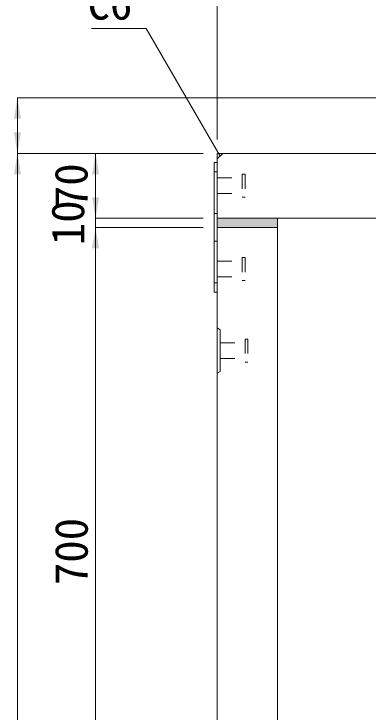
# Model space of a CAD drawing. Units: millimetres at full size; some dimension numbers follow another scale. Extents: x -3301 to 90699, y 107523 to 139162.
# Drawn here: x 6152 to 6534, y 117381 to 118134 of the extents above; entities that cross this region are included whole.
import ezdxf
from ezdxf.enums import TextEntityAlignment as Align

# ---------------------------------------------------------------- set-up
doc = ezdxf.new("R2010")
doc.units = ezdxf.units.MM
doc.header["$LTSCALE"] = 21
doc.linetypes.add('USER1', pattern=[1.35, 0.75, -0.6])
for name, color, linetype, lineweight in [('0_2', 7, 'USER1', 9), ('寸法線', 7, 'Continuous', 9), ('引出線', 4, 'Continuous', 9), ('本体', 2, 'Continuous', 9), ('補助線', 8, 'Continuous', 13), ('ｲﾝｻｰﾄ', 3, 'USER1', 5)]:
    doc.layers.add(name, color=color, linetype=linetype, lineweight=lineweight)
doc.layers.add('ﾊｯﾁﾝｸﾞ', color=8, linetype='Continuous')
doc.styles.add('ＭＳ ゴシック', font='')
doc.styles.get('ＭＳ ゴシック').set_extended_font_data('MS Gothic')

# ---------------------------------------------------------------- blocks, each defined once
blk = doc.blocks.new('filled_arrow')
at = {"color": 0, "linetype": 'Continuous', "lineweight": -2}
blk.add_solid([(7.5, 1.25), (0, 0), (7.5, -1.25)], dxfattribs=at)

msp = doc.modelspace()

# ---------------------------------------------------------------- hatches: boundary and pattern name
at = {"layer": 'ﾊｯﾁﾝｸﾞ'}
msp.add_hatch(color=256, dxfattribs=at).paths.add_polyline_path([(6436.21, 117903.89), (6436.21, 117913.89), (6371.21, 117913.89), (6371.21, 117903.89)])

# ---------------------------------------------------------------- linework, layer by layer
at = {"layer": '0_2'}
for p, q in [((6371.21, 117963.89), (6368.01, 117963.89)), ((6371.21, 117918.89), (6368.01, 117918.89)), ((6371.21, 117888.89), (6368.01, 117888.89)), ((6371.21, 117843.89), (6368.01, 117843.89))]:
    msp.add_line(p, q, dxfattribs=at)
at = {"layer": '0_2', "linetype": 'Continuous', "lineweight": 13}
for p, q in [((6371.21, 117903.89), (6371.21, 117913.89)), ((6436.21, 117903.89), (6436.21, 117913.89))]:
    msp.add_line(p, q, dxfattribs=at)
at = {"layer": '0_2', "linetype": 'Continuous'}
msp.add_lwpolyline([(6368.01, 117833.89), (6368.01, 117973.89), (6371.21, 117973.89), (6371.21, 117833.89)], close=True, dxfattribs=at)
at = {"layer": '寸法線'}
for p, q in [((6371.21, 117998.89), (6371.21, 118190.1)), ((6155.55, 117983.89), (6155.55, 118043.89)), ((6573.23, 118043.89), (6155.55, 118043.89)), ((6155.55, 116953.89), (6155.55, 117983.89)), ((6356.21, 117983.89), (6155.55, 117983.89)), ((6356.21, 117983.89), (6155.55, 117983.89)), ((6239.91, 117983.89), (6239.91, 117913.89)), ((6356.21, 117983.89), (6239.91, 117983.89)), ((6239.91, 117958.89), (6239.91, 117858.89)), ((6356.21, 117913.89), (6239.91, 117913.89)), ((6356.21, 117913.89), (6239.91, 117913.89)), ((6239.91, 117903.89), (6239.91, 117203.89)), ((6356.21, 117903.89), (6239.91, 117903.89)), ((6356.21, 117903.89), (6239.91, 117903.89))]:
    msp.add_line(p, q, dxfattribs=at)
at = {"layer": '引出線'}
msp.add_lwpolyline([(6374.21, 117980.81), (6294.51, 118118.85), (6235.35, 118118.85)], dxfattribs=at)
at = {"layer": '本体', "lineweight": 20}
for p, q in [((6371.21, 117977.89), (6377.21, 117983.89)), ((6377.21, 117983.89), (6581.21, 117983.89)), ((6371.21, 117977.89), (6371.21, 117913.89)), ((6801.21, 117913.89), (6371.21, 117913.89)), ((6371.21, 117903.89), (6371.21, 116953.89)), ((6436.21, 117903.89), (6371.21, 117903.89))]:
    msp.add_line(p, q, dxfattribs=at)
at = {"layer": '本体', "lineweight": 13}
msp.add_line((6436.21, 117903.89), (6436.21, 117273.97), dxfattribs=at)
at = {"layer": '本体'}
for p, q in [((6371.21, 117795.39), (6374.41, 117793.39)), ((6374.41, 117793.39), (6374.41, 117748.39)), ((6371.21, 117746.39), (6374.41, 117748.39))]:
    msp.add_line(p, q, dxfattribs=at)
at = {"layer": '補助線'}
for p in [(6371.21, 117977.89), (6377.21, 117983.89)]:
    msp.add_line(p, (6371.21, 117983.89), dxfattribs=at)
at = {"layer": 'ｲﾝｻｰﾄ'}
for p, q in [((6371.21, 117957.39), (6371.21, 117940.39)), ((6371.21, 117957.39), (6398.21, 117957.39)), ((6398.21, 117961.39), (6398.21, 117936.39)), ((6398.21, 117961.39), (6401.21, 117961.39)), ((6401.21, 117961.39), (6401.21, 117936.39)), ((6371.21, 117940.39), (6398.21, 117940.39)), ((6398.21, 117936.39), (6401.21, 117936.39)), ((6371.21, 117867.39), (6371.21, 117850.39)), ((6371.21, 117867.39), (6398.21, 117867.39)), ((6398.21, 117871.39), (6398.21, 117846.39)), ((6398.21, 117871.39), (6401.21, 117871.39)), ((6401.21, 117871.39), (6401.21, 117846.39)), ((6371.21, 117850.39), (6398.21, 117850.39)), ((6398.21, 117846.39), (6401.21, 117846.39)), ((6401.41, 117783.39), (6401.41, 117758.39)), ((6401.41, 117783.39), (6404.41, 117783.39)), ((6404.41, 117783.39), (6404.41, 117758.39)), ((6374.41, 117779.39), (6374.41, 117762.39)), ((6374.41, 117779.39), (6401.41, 117779.39)), ((6374.41, 117762.39), (6401.41, 117762.39)), ((6401.41, 117758.39), (6404.41, 117758.39))]:
    msp.add_line(p, q, dxfattribs=at)

# ---------------------------------------------------------------- block references
at = {"layer": '寸法線', "xscale": 3, "yscale": 3}
for p, rotation in [((6155.55, 118043.89), 270), ((6155.55, 117983.89), 90), ((6155.55, 117983.89), 270), ((6239.91, 117983.89), 270), ((6239.91, 117913.89), 90), ((6239.91, 117913.89), 90), ((6239.91, 117903.89), 270), ((6239.91, 117903.89), 270)]:
    msp.add_blockref('filled_arrow', p, dxfattribs=dict(at, rotation=rotation))
at = {"layer": '引出線', "xscale": 0.12, "yscale": 0.12, "rotation": 120}
msp.add_blockref('filled_arrow', (6374.21, 117980.81), dxfattribs=at)

# ---------------------------------------------------------------- texts
at = {"layer": '寸法線', "style": 'ＭＳ ゴシック'}
for s, p in [('70', (6213.46, 117948.89)), ('10', (6209.91, 117908.89)), ('700', (6213.66, 117553.89))]:
    msp.add_text(s, height=35.6, rotation=90, dxfattribs=at).set_placement(p, align=Align.MIDDLE_CENTER)
at = {"layer": '引出線', "style": 'ＭＳ ゴシック'}
msp.add_text('C6', height=35.6, dxfattribs=at).set_placement((6279.51, 118163.85), align=Align.TOP_RIGHT)

doc.saveas('drawing.dxf')
